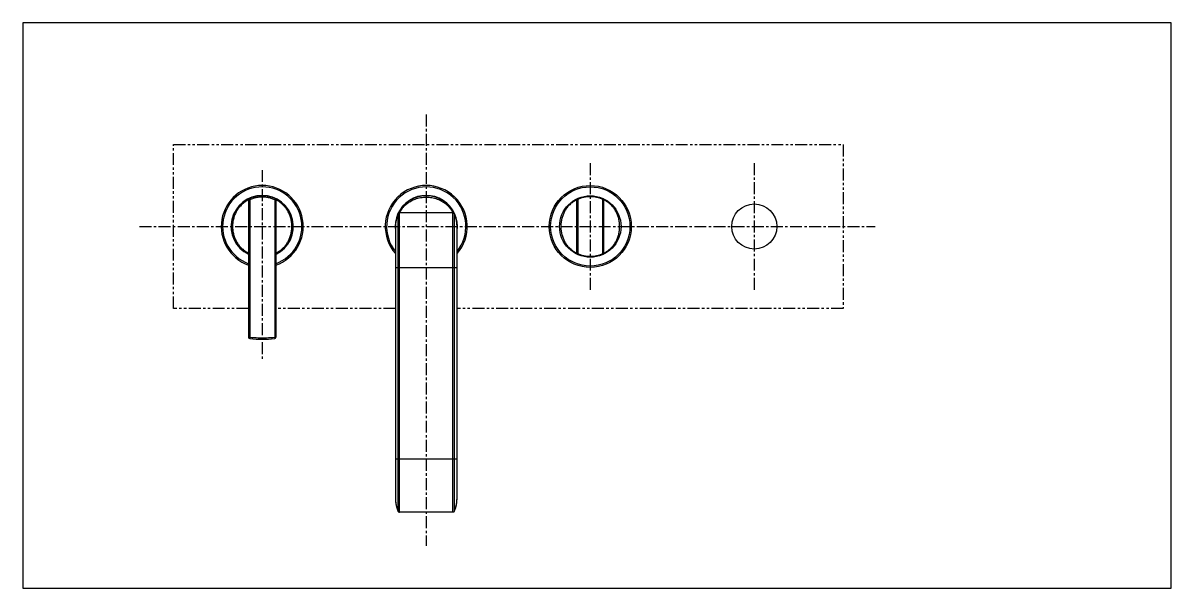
# Model space of a CAD drawing. Extents: x 8594 to 10274, y 9608 to 11210.
# Drawn here: x 8594 to 9434, y 10796 to 11210 of the extents above; entities that cross this region are included whole.
import ezdxf

# ---------------------------------------------------------------- set-up
doc = ezdxf.new("R2010")
doc.units = 0
doc.header["$LTSCALE"] = 7
doc.header["$MEASUREMENT"] = 0
doc.linetypes.add('CENTER', pattern=[2, 1.25, -0.25, 0.25, -0.25])
doc.linetypes.add('PHANTOM', pattern=[2.5, 1.25, -0.25, 0.25, -0.25, 0.25, -0.25])
doc.layers.get('0').update_dxf_attribs({"color": 2, "linetype": 'CONTINUOUS'})
for name, color, linetype in [('CL', 1, 'CENTER'), ('D', 2, 'CONTINUOUS'), ('PH', 3, 'PHANTOM')]:
    doc.layers.add(name, color=color, linetype=linetype)

msp = doc.modelspace()

# ---------------------------------------------------------------- linework, layer by layer
at = {"color": 7, "linetype": 'Continuous'}
for p, q in [((8758.9, 11080.5), (8758.9, 10979.98)), ((8759.79, 11080.5), (8758.9, 11080.5)), ((8759.79, 11080.5), (8759.79, 10979.98)), ((8778, 11080.5), (8778, 10979.98)), ((8778.9, 11080.5), (8778, 11080.5)), ((8778.9, 11080.5), (8778.9, 10979.98)), ((8998.9, 11080.5), (8998.9, 11041.45)), ((8999.79, 11080.74), (8999.48, 11081.41)), ((9018, 11080.74), (9018.31, 11081.41)), ((9018.9, 11041.45), (9018.9, 11080.5)), ((8868.46, 10852.42), (8868.46, 11070.4)), ((8869.37, 10851.8), (8869.37, 11070.98)), ((8908.42, 11070.98), (8869.37, 11070.98)), ((8908.42, 10851.8), (8908.42, 11070.98)), ((8909.33, 11070.4), (8909.33, 10852.42)), ((8866.4, 11060.98), (8866.4, 10861.37)), ((8911.4, 10861.37), (8911.4, 11060.98)), ((8999.79, 11041.21), (8999.48, 11040.54)), ((9018, 11041.21), (9018.31, 11040.54)), ((8866.4, 11030.98), (8911.4, 11030.98)), ((8759.79, 10979.98), (8758.9, 10979.98)), ((8778.9, 10979.98), (8778, 10979.98)), ((8866.4, 10890.98), (8911.4, 10890.98)), ((8868.47, 10852.37), (8868.47, 10852.37)), ((8908.42, 10851.89), (8869.37, 10851.89)), ((8908.42, 10851.8), (8869.37, 10851.8))]:
    msp.add_line(p, q, dxfattribs=at)
for centre, radius in [((9008.9, 11060.98), 30), ((9008.9, 11060.98), 29), ((9008.9, 11060.98), 22.5), ((9128.9, 11060.98), 16.5)]:
    msp.add_circle(centre, radius, dxfattribs=at)
for centre, radius, start, end in [((8768.9, 11060.98), 30, 289.47249, 250.52814), ((8768.9, 11060.98), 29, 290.17415, 249.82554), ((8888.9, 11060.98), 30, 318.59523, 221.40256), ((8888.9, 11060.98), 29, 320.88862, 219.1141), ((8768.9, 11060.98), 22.75, 296.49091, 243.50928), ((8768.9, 11060.98), 22.5, 297.12126, 242.82109), ((8759.9, 11080.5), 1, 114.74652, 180), ((8777.9, 11080.5), 1, 0, 65.25348), ((8888.9, 11060.98), 22.75, 351.54049, 188.45951), ((8888.9, 11060.98), 22.5, 0, 180), ((8999.9, 11080.5), 1, 114.74649, 180.00001), ((9008.9, 11060.98), 21.76, 65.25348, 114.74652), ((9017.9, 11080.5), 1, 0, 65.25348), ((8869.37, 11069.98), 1, 90, 155.25348), ((8908.42, 11069.98), 1, 24.74652, 90), ((8999.9, 11041.45), 1, 180, 245.25348), ((9008.9, 11060.98), 21.76, 245.25348, 294.74652), ((9017.9, 11041.45), 1, 294.74652, 0), ((8759.9, 10979.98), 1, 180, 263.65993), ((8768.9, 11060.98), 82.5, 263.65993, 276.34007), ((8777.9, 10979.98), 1, 276.34007, 0)]:
    msp.add_arc(centre, radius, start, end, dxfattribs=at)
for points in [[(8758.9, 11080.5), (8758.74, 11080.43), (8758.29, 11080.19), (8757.57, 11079.79), (8756.62, 11079.19), (8755.49, 11078.37), (8754.22, 11077.31), (8752.87, 11075.95), (8751.49, 11074.27), (8750.15, 11072.22), (8748.95, 11069.79), (8748, 11067.04), (8747.39, 11064.07), (8747.18, 11060.98)], [(8759.79, 11080.5), (8759.67, 11080.78), (8759.57, 11081.02), (8759.5, 11081.22), (8759.47, 11081.36), (8759.48, 11081.41)], [(8778, 11080.5), (8775.52, 11081.46), (8772.9, 11082.11), (8770.23, 11082.44), (8767.56, 11082.44), (8764.89, 11082.11), (8762.28, 11081.46), (8759.79, 11080.5)], [(8778, 11080.5), (8778.12, 11080.78), (8778.22, 11081.02), (8778.29, 11081.22), (8778.32, 11081.36), (8778.31, 11081.41)], [(8790.61, 11060.98), (8790.4, 11064.07), (8789.79, 11067.05), (8788.84, 11069.8), (8787.64, 11072.22), (8786.3, 11074.27), (8784.92, 11075.95), (8783.57, 11077.31), (8782.3, 11078.37), (8781.17, 11079.19), (8780.22, 11079.79), (8779.5, 11080.19), (8779.05, 11080.43), (8778.9, 11080.5)], [(8869.37, 11070.98), (8869.49, 11071.21), (8869.86, 11071.89), (8870.52, 11072.97), (8871.52, 11074.36), (8872.95, 11075.99), (8874.93, 11077.76), (8877.56, 11079.53), (8880.89, 11081.09), (8884.79, 11082.15), (8888.9, 11082.52)], [(8888.9, 11082.52), (8893, 11082.15), (8896.9, 11081.09), (8900.23, 11079.53), (8902.86, 11077.76), (8904.84, 11075.98), (8906.27, 11074.36), (8907.27, 11072.97), (8907.93, 11071.89), (8908.3, 11071.21), (8908.42, 11070.98)], [(8998.9, 11080.5), (8998.87, 11080.49), (8998.8, 11080.45), (8998.66, 11080.38), (8998.42, 11080.26), (8998.08, 11080.07), (8997.59, 11079.78), (8996.92, 11079.37), (8996.07, 11078.77), (8995.03, 11077.96), (8993.85, 11076.88), (8992.6, 11075.53), (8991.32, 11073.86), (8990.07, 11071.83), (8988.96, 11069.44), (8988.09, 11066.76), (8987.54, 11063.91), (8987.36, 11060.98)], [(8999.79, 11080.74), (8999.5, 11080.72), (8999.26, 11080.69), (8999.06, 11080.63), (8998.94, 11080.57), (8998.9, 11080.5)], [(8999.79, 11080.74), (8999.79, 11077.76), (8999.79, 11075.12), (8999.79, 11072.78), (8999.79, 11070.7), (8999.79, 11068.85), (8999.79, 11067.15), (8999.79, 11065.55), (8999.79, 11064.01), (8999.79, 11062.49), (8999.79, 11060.98)], [(9018, 11060.98), (9018, 11062.49), (9018, 11064.01), (9018, 11065.55), (9018, 11067.15), (9018, 11068.85), (9018, 11070.7), (9018, 11072.78), (9018, 11075.12), (9018, 11077.76), (9018.01, 11080.74)], [(9018, 11080.74), (9018.29, 11080.72), (9018.54, 11080.69), (9018.73, 11080.63), (9018.85, 11080.57), (9018.9, 11080.5)], [(9030.43, 11060.98), (9030.25, 11063.9), (9029.7, 11066.76), (9028.83, 11069.43), (9027.72, 11071.82), (9026.48, 11073.85), (9025.2, 11075.52), (9023.95, 11076.88), (9022.77, 11077.95), (9021.73, 11078.77), (9020.87, 11079.36), (9020.21, 11079.78), (9019.72, 11080.07), (9019.37, 11080.26), (9019.13, 11080.38), (9018.99, 11080.45), (9018.92, 11080.49), (9018.9, 11080.5)], [(8747.18, 11060.98), (8747.38, 11057.95), (8747.96, 11055.04), (8748.88, 11052.33), (8750.04, 11049.93), (8751.34, 11047.89), (8752.69, 11046.2), (8754.02, 11044.84), (8755.27, 11043.75), (8756.41, 11042.91), (8757.39, 11042.28), (8758.14, 11041.84)], [(8779.65, 11041.84), (8780.41, 11042.28), (8781.38, 11042.91), (8782.52, 11043.75), (8783.78, 11044.84), (8785.1, 11046.2), (8786.45, 11047.89), (8787.75, 11049.93), (8788.91, 11052.33), (8789.83, 11055.04), (8790.41, 11057.95), (8790.61, 11060.98)], [(8987.36, 11060.98), (8987.54, 11058.05), (8988.09, 11055.19), (8988.96, 11052.51), (8990.07, 11050.12), (8991.32, 11048.08), (8992.6, 11046.42), (8993.86, 11045.06), (8995.04, 11043.99), (8996.07, 11043.18), (8996.93, 11042.58), (8997.59, 11042.17), (8998.08, 11041.88), (8998.43, 11041.69), (8998.66, 11041.57), (8998.8, 11041.5), (8998.87, 11041.46), (8998.9, 11041.45)], [(8999.79, 11060.98), (8999.79, 11059.47), (8999.79, 11057.94), (8999.79, 11056.4), (8999.79, 11054.8), (8999.79, 11053.1), (8999.79, 11051.25), (8999.79, 11049.17), (8999.79, 11046.83), (8999.79, 11044.19), (8999.79, 11041.21)], [(9018.01, 11041.21), (9018, 11044.19), (9018, 11046.83), (9018, 11049.17), (9018, 11051.25), (9018, 11053.1), (9018, 11054.8), (9018, 11056.4), (9018, 11057.94), (9018, 11059.46), (9018, 11060.98)], [(9018.9, 11041.45), (9018.92, 11041.46), (9018.99, 11041.5), (9019.13, 11041.57), (9019.37, 11041.7), (9019.72, 11041.89), (9020.21, 11042.17), (9020.88, 11042.59), (9021.74, 11043.19), (9022.77, 11044.01), (9023.95, 11045.08), (9025.21, 11046.44), (9026.48, 11048.11), (9027.73, 11050.14), (9028.84, 11052.53), (9029.7, 11055.2), (9030.25, 11058.05), (9030.43, 11060.98)], [(8758.14, 11041.84), (8758.19, 11041.48), (8758.36, 11041.17), (8758.61, 11040.97)], [(8758.14, 11041.84), (8758.45, 11041.56), (8758.65, 11041.15)], [(8758.61, 11040.97), (8758.61, 11040.96)], [(8758.61, 11040.96), (8758.67, 11040.87), (8758.76, 11040.57), (8758.84, 11040.06), (8758.88, 11039.32), (8758.89, 11038.67)], [(8758.65, 11041.15), (8758.74, 11040.83)], [(8758.74, 11040.83), (8758.77, 11040.67), (8758.84, 11040.14), (8758.88, 11039.6), (8758.89, 11039.06), (8758.89, 11038.71)], [(8758.89, 11038.71), (8758.9, 11038.56)], [(8758.89, 11038.67), (8758.89, 11038.56)], [(8778.9, 11038.65), (8778.9, 11039.3), (8778.95, 11040.04), (8779.03, 11040.56), (8779.12, 11040.87), (8779.15, 11040.91)], [(8778.9, 11038.56), (8778.9, 11039.06), (8778.91, 11039.59), (8778.95, 11040.13), (8779.02, 11040.66), (8779.05, 11040.82)], [(8778.9, 11038.56), (8778.9, 11038.65)], [(8779.05, 11040.82), (8779.14, 11041.14)], [(8779.14, 11041.14), (8779.34, 11041.55), (8779.65, 11041.84)], [(8779.65, 11041.84), (8779.6, 11041.48), (8779.43, 11041.17), (8779.16, 11040.95)], [(8999.79, 11041.21), (8999.5, 11041.23), (8999.25, 11041.27), (8999.06, 11041.32), (8998.94, 11041.38), (8998.9, 11041.45)], [(9018, 11041.21), (9018.29, 11041.23), (9018.54, 11041.27), (9018.73, 11041.32), (9018.85, 11041.38), (9018.9, 11041.45)], [(8759.79, 10979.98), (8759.76, 10979.67), (8759.74, 10979.39), (8759.74, 10979.17), (8759.76, 10979.03), (8759.78, 10978.98)], [(8759.79, 10979.98), (8765.85, 10979.53), (8771.94, 10979.53), (8778, 10979.98)], [(8778, 10979.98), (8778.03, 10979.67), (8778.05, 10979.39), (8778.05, 10979.17), (8778.03, 10979.03), (8778.01, 10978.98)], [(8866.4, 10861.39), (8866.45, 10859.92), (8867.16, 10855.82), (8868.45, 10852.41)], [(8866.4, 10861.37), (8866.4, 10861.11), (8866.44, 10860.02)], [(8909.34, 10852.41), (8910.62, 10855.79), (8911.34, 10859.9), (8911.4, 10861.39)], [(8911.35, 10860.01), (8911.39, 10861.11), (8911.4, 10861.37)], [(8866.44, 10860.02), (8866.46, 10859.74)], [(8866.46, 10859.74), (8866.57, 10858.7)], [(8866.57, 10858.7), (8866.6, 10858.49)], [(8866.6, 10858.49), (8866.79, 10857.4)], [(8866.79, 10857.4), (8866.87, 10857)], [(8866.87, 10857), (8867.06, 10856.2), (8867.09, 10856.08)], [(8867.09, 10856.08), (8867.24, 10855.55)], [(8867.24, 10855.55), (8867.48, 10854.82)], [(8867.48, 10854.82), (8867.7, 10854.19), (8868.2, 10852.98)], [(8868.2, 10852.98), (8868.46, 10852.42)], [(8909.33, 10852.42), (8909.59, 10852.98)], [(8909.59, 10852.98), (8910.09, 10854.19), (8910.31, 10854.8)], [(8910.31, 10854.8), (8910.54, 10855.54)], [(8910.54, 10855.54), (8910.69, 10856.06)], [(8910.69, 10856.06), (8910.73, 10856.2), (8910.92, 10856.99)], [(8910.92, 10856.99), (8911, 10857.38)], [(8911, 10857.38), (8911.18, 10858.42)], [(8911.18, 10858.42), (8911.19, 10858.49), (8911.21, 10858.65)], [(8911.21, 10858.65), (8911.33, 10859.72)], [(8911.33, 10859.72), (8911.35, 10860.01)], [(8868.45, 10852.41), (8868.47, 10852.37)], [(8868.46, 10852.42), (8868.47, 10852.37)], [(8868.46, 10852.42), (8868.68, 10852.14)], [(8868.73, 10852.03), (8868.63, 10852.13), (8868.47, 10852.37)], [(8868.68, 10852.14), (8868.78, 10852.06)], [(8869.09, 10851.84), (8868.97, 10851.89), (8868.73, 10852.03)], [(8868.78, 10852.06), (8869, 10851.95), (8869.12, 10851.91)], [(8869.37, 10851.8), (8869.09, 10851.84)], [(8869.12, 10851.91), (8869.37, 10851.89)], [(8908.67, 10851.91), (8908.42, 10851.89)], [(8908.69, 10851.84), (8908.45, 10851.8), (8908.42, 10851.8)], [(8909.02, 10852.07), (8908.79, 10851.95), (8908.67, 10851.91)], [(8909.11, 10852.08), (8908.81, 10851.88), (8908.69, 10851.84)], [(8909.11, 10852.14), (8909.02, 10852.07)], [(8909.33, 10852.42), (8909.11, 10852.14)], [(8909.19, 10852.16), (8909.11, 10852.08)], [(8909.32, 10852.37), (8909.19, 10852.16)], [(8909.33, 10852.42), (8909.32, 10852.37)], [(8909.32, 10852.37), (8909.34, 10852.41)]]:
    msp.add_spline(points, degree=3, dxfattribs=at)
at = {"layer": 'CL'}
for p, q in [((8888.9, 11142.85), (8888.9, 10827.23)), ((9008.9, 11107.4), (9008.9, 11014.55)), ((9128.9, 11107.4), (9128.9, 11014.55)), ((8768.9, 11102.3), (8768.9, 10963.1)), ((8679.05, 11060.98), (9217.44, 11060.98))]:
    msp.add_line(p, q, dxfattribs=at)
at = {"layer": 'D'}
msp.add_lwpolyline([(8593.83, 10796.36), (9433.83, 10796.36), (9433.83, 11209.93), (8593.83, 11209.93)], close=True, dxfattribs=at)
at = {"layer": 'PH'}
for p, q in [((8703.9, 11120.98), (9193.9, 11120.98)), ((8703.9, 11000.98), (8703.9, 11120.98)), ((9193.9, 11120.98), (9193.9, 11000.98)), ((8758.9, 11000.98), (8703.9, 11000.98)), ((8866.4, 11000.98), (8778.9, 11000.98)), ((9193.9, 11000.98), (8911.4, 11000.98))]:
    msp.add_line(p, q, dxfattribs=at)

doc.saveas('drawing.dxf')
